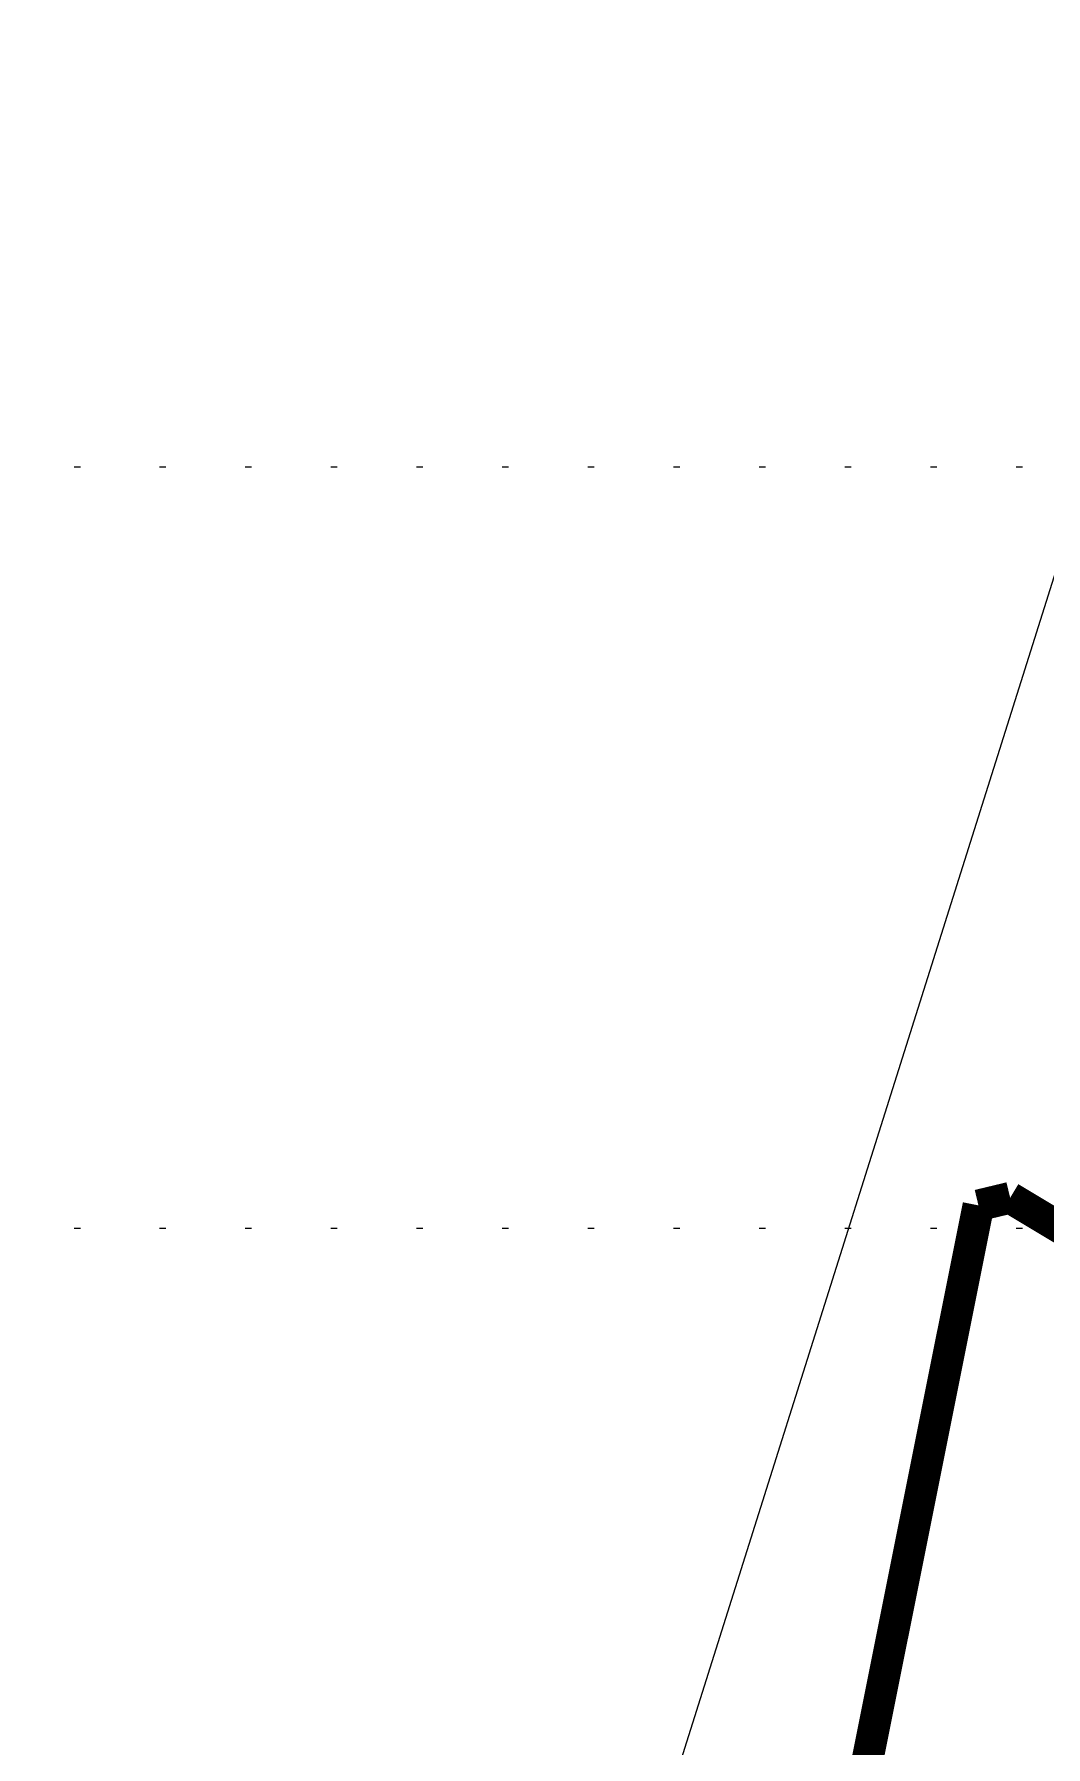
# Model space of a CAD drawing. Header units: millimetres. Extents: x -1499 to 6658, y -12483 to -6008.
# Drawn here: x 2329.03 to 2344.97, y -10813.24 to -10786.24 of the extents above; entities that cross this region are included whole.
import ezdxf

# ---------------------------------------------------------------- set-up
doc = ezdxf.new("R2010")
doc.units = ezdxf.units.MM
doc.linetypes.add('A-DOTLN01H', pattern=[0.125, 0, -0.125])
doc.linetypes.add('CONT', pattern=[2, 1, 1])
for name, color, linetype in [('CC-CUTT', 7, 'CONT'), ('CC-GSTR-DICH', 3, 'Continuous'), ('CR-GRID', 56, 'A-DOTLN01H'), ('종단지반선', 3, 'Continuous')]:
    doc.layers.add(name, color=color, linetype=linetype)

msp = doc.modelspace()

# ---------------------------------------------------------------- linework, layer by layer
at = {"layer": 'CC-CUTT', "const_width": 0.5, "flags": 128}
msp.add_lwpolyline([(2337.961, -10834.461), (2343.913, -10804.701)], dxfattribs=at)
at = {"layer": 'CC-GSTR-DICH', "const_width": 0.5, "flags": 128}
for points in [[(2344.413, -10804.581), (2343.913, -10804.701)], [(2346.962, -10806.11), (2344.413, -10804.581)]]:
    msp.add_lwpolyline(points, dxfattribs=at)
at = {"layer": 'CR-GRID', "linetype": 'A-DOTLN01H', "ltscale": 10}
for p, q in [((696.157, -10793.058), (6196.157, -10793.058)), ((696.157, -10805.058), (6196.157, -10805.058))]:
    msp.add_line(p, q, dxfattribs=at)
at = {"layer": '종단지반선', "flags": 128}
msp.add_lwpolyline([(2381.457, -10694.358), (2376.157, -10704.444), (2356.157, -10759.722), (2336.157, -10823.166), (2316.157, -10868.958), (2296.157, -10916.268), (2282.257, -10926.06), (2280.157, -10938.51), (2276.157, -10939.65), (2256.157, -10954.968)], dxfattribs=at)

doc.saveas('drawing.dxf')
